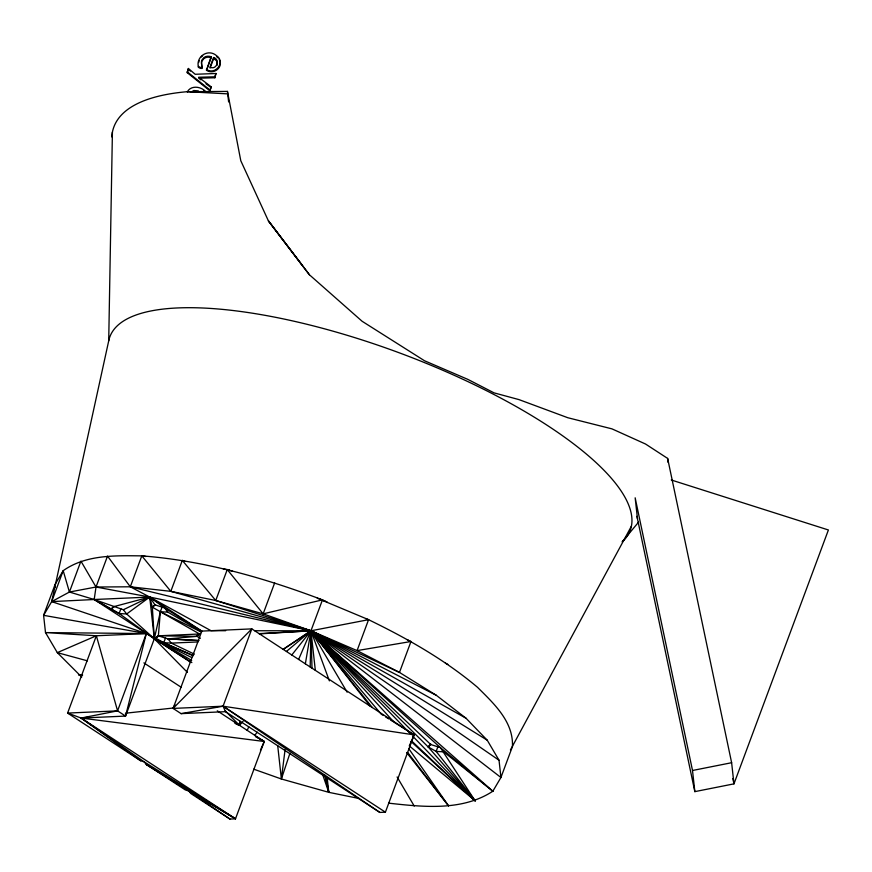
<?xml version="1.0" encoding="UTF-8"?>
<svg xmlns="http://www.w3.org/2000/svg" width="872" height="872" viewBox="0 0 872 872"><rect width="100%" height="100%" fill="white"/><g stroke="black" fill="none" stroke-linecap="round" stroke-linejoin="round"><path stroke-width="1.31" d="M81.717 677.064L57.323 652.638L45.508 632.592L43.6 615.327L51.688 601.615L108.717 340.854L112.412 132.13M636.952 516.333L694.842 791.634L733.962 783.863L731.63 762.717L667.636 458.421L645.52 444.012L611.981 428.871L567.825 417.732L519.004 399.616L494.053 392.869L467.828 379.375L424.533 360.768L362.12 321.278L309.397 274.756L268.391 220.845L240.792 160.742L227.461 91.418L187.284 91.691A346.991 107.289 20.4 0 0 111.79 136.915M310.181 666.993L310.955 630.794L322.466 599.871C264.369 577.874 203.972 560.62 141.809 555.867C115.126 555.617 86.023 554.538 63.187 570.68L55.099 584.404L43.6 615.327L146.333 633.552L125.557 716.086L81.14 718.048L67.602 713.078L96.367 635.764L146.333 633.552L117.567 710.865L81.14 718.048L140.621 760.744L144.262 761.91L235.495 818.808L264.249 741.494L217.281 710.822M235.909 723.902L239.462 725.308L239.669 721.329M162.116 606.967L160.35 611.719L158.366 635.819L154.322 638.762L125.557 716.086L117.567 710.865L67.602 713.078L140.621 760.744M359.188 798.523L328.788 792.332L281.383 778.99L285.068 749.669M637.497 518.949L635.165 497.814L692.51 770.488L694.842 791.634M305.353 663.832L310.955 630.794L368.573 619.687C407.093 638.413 444.666 659.581 477.507 687.299C493.737 703.497 513.641 721.591 512.442 746.574L500.931 777.497L492.844 791.22C462.225 811.298 423.225 806.982 388.574 803.156M243.016 721.449L239.462 725.308L234.851 722.844L239.462 725.308L240.181 721.362M190.826 662.36L94.198 599.511L96.007 587.019L107.518 556.096L130.31 586.791L149.712 597.058L152.338 607.206L160.35 611.719L154.322 638.762L187.436 672.421M217.106 65.313L216.943 61.193L213.673 58.479L213.564 57.519C220.583 59.394 216.616 70.534 209.989 67.155L213.564 57.519M198.653 62.512L199.198 60.637M253.708 769.169L281.383 778.99L289.929 753.299M215.994 73.499L214.763 76.812L198.653 77.248L211.068 86.742L209.989 90.895L187.262 72.703L188.385 68.474L195.197 74.284L215.994 73.499L214.872 77.772L198.762 78.197L200.833 79.788M187.262 72.703L188.385 68.474M211.188 57.694L211.089 56.735C208.081 55.59 204.168 56.222 202.544 59.252C199.274 61.89 205.094 70.632 198.402 66.425L198.5 67.384C205.203 71.591 199.383 62.849 202.642 60.212C204.266 57.181 208.19 56.549 211.188 57.694L206.501 70.305C213.695 75.112 223.821 67.209 219.199 59.361M206.501 70.305L211.089 56.735M210.087 68.114L213.673 58.479M209.989 90.895L211.068 86.742M191.873 662.6L154.322 638.762L126.68 613.975L123.344 609.735L94.198 599.511L69.422 592.034L80.922 561.11L96.007 587.019L149.712 597.058L310.955 630.794L357.073 650.61L399.474 672.432L436.327 695.311L466.008 718.223L487.219 740.186L499.035 760.242L500.931 777.497L310.955 630.794L263.148 613.844L215.744 600.503L170.814 591.347L130.31 586.791L96.007 587.019L69.422 592.034L51.688 601.615L146.333 633.552L45.508 632.592L96.367 635.764L117.567 710.865M191.687 660.409L154.322 638.762L119.126 613.539L120.892 608.787M145.755 556.5L141.809 555.867L130.31 586.791L310.955 630.794L399.474 672.432L410.985 641.509L407.322 639.786M436.327 695.311L310.955 630.794L170.814 591.347L182.313 560.423L184.777 561.121M193.54 655.7L163.762 642.686L165.538 637.923M197.868 633.966L196.985 636.353L167.98 638.882L158.366 635.819L154.322 638.762L191.687 657.543M409.262 745.952L414.156 734.867L223.058 706.211L173.092 708.413L201.857 631.099L251.823 628.886L414.156 734.867L385.402 812.181L379.854 812.432L225.499 711.672L223.058 706.211L251.823 628.886L173.092 708.413L181.082 713.634L225.499 711.672M466.008 718.223L310.955 630.794L215.744 600.503L227.254 569.569L232.399 571.215M223.308 568.936L227.254 569.569L263.148 613.844L274.658 582.921M317.31 598.236L368.573 619.687L357.073 650.61L410.985 641.509M437.962 746.519L436.142 751.402L475.12 800.79L409.666 746.192M247.223 730.376L248.782 726.758M298.616 659.439L310.955 630.794L487.219 740.186M260.445 750.105L264.249 741.494L255.561 736.317M173.092 708.413L174.934 704.816M631.393 526.197L510.414 750.007M187.295 91.876C190.859 85.184 200.538 86.383 205.236 91.102M291.793 654.981L310.955 630.794L499.035 760.242M254.766 735.303L257.262 732.153M638.522 522.219L622.15 541.883A277.59 85.838 20.4 0 0 414.265 358.534A277.59 85.838 20.4 0 0 108.717 340.854M254.657 630.739L310.955 630.794L440.36 747.598L475.12 800.79L428.141 746.89L430.768 743.936M201.29 56.974L202.675 55.666M190.587 92.378L193.878 90.514L198.358 90.939M192.57 655.395L154.322 638.762L152.338 607.206L154.954 604.852L164.557 607.915L201.912 631.339M199.59 633.999L196.985 636.353L158.366 635.819L199.59 633.999L160.35 611.719L167.893 612.155L201.683 631.611M259.464 633.879L310.955 630.794L428.141 746.89L430.746 744.535L440.36 747.598L492.844 791.22L310.955 630.794L259.082 633.628M286.408 651.471L310.955 630.794L430.746 744.535M114.297 606.498L111.115 609.027L94.198 599.511L51.688 601.615L63.187 570.68L69.422 592.034M152.338 607.206L155.521 604.678M158.933 635.644L155.761 638.173L163.762 642.686L171.315 643.122L197.911 641.945M200.157 633.824L196.985 636.353L200.418 638.282M201.857 631.099L149.712 597.058L126.68 613.975L119.126 613.539L94.198 599.511L149.712 597.058L211.024 630.696L225.652 630.707M414.156 734.867L394.046 722.223L310.955 630.794L283.193 649.368L310.955 630.794L409.851 733.199M123.344 609.735L149.712 597.058L164.557 607.915L167.893 612.155M96.367 635.764L57.323 652.638L87.451 660.845M192.734 91.854L198.467 91.898M154.954 604.852L149.712 597.058L113.731 606.672L111.115 609.027L119.126 613.539M263.148 613.844L322.466 599.871L327.251 602.127M692.51 770.488L731.63 762.717M181.082 713.634L223.058 706.211L385.402 812.181M89.195 717.166L81.14 718.048L144.262 761.91L146.234 764.417L185.267 789.89L188.908 791.046L235.495 818.808L229.946 819.059L190.881 793.553L188.908 791.046L146.234 764.417L235.495 818.808L81.14 718.048L264.249 741.494L255.42 736.491M125.426 713.22L173.746 707.966M187.284 91.691L227.418 93.849M194.445 654.174L171.315 643.122L167.98 638.882L198.38 640.506M167.98 638.882L199.034 640.56M82.382 675.647L78.535 674.612L82.578 674.939M78.535 674.612L82.502 675.397M319.904 599.151L324.875 601.102M206.392 69.346C215.449 75.668 225.87 61.825 216.474 55.612C207.95 48.243 195.47 56.865 198.5 67.384M671.255 479.982L828.4 529.98L733.962 783.863L732.84 778.543M227.254 569.569L229.761 570.462M366.087 618.804L368.573 619.687M163.762 642.686L154.322 638.762L149.712 597.058M160.35 611.719L201.388 632.113M445.428 663.134L447.827 664.377M428.141 746.89L436.142 751.402L443.695 751.838L492.844 791.22M383.331 715.487L381.195 714.146L310.955 630.794L312.002 668.181M385.478 716.839L388.694 718.855M390.841 720.207L392.978 721.547M143.88 662.905L181.245 687.299M223.058 706.211L379.854 812.432M188.908 791.046L229.946 819.059M205.999 83.745L211.177 87.691M187.164 71.744L209.88 89.936M188.483 69.422L190.434 71.09M216.583 56.571L218.065 57.857M203.863 90.775L205.345 92.061M410.985 741.429L475.12 800.79L412.5 735.946M411.562 740.873L475.12 800.79M225.27 710.887L239.462 725.308M182.313 560.423L215.744 600.503M141.809 555.867L170.814 591.347M315.326 670.339L310.955 630.794L372.29 707.53M329.376 680.879L310.955 630.794L370.208 706.178M406.625 752.503L448.524 805.804L408.881 748.819M407.682 752.482L448.524 805.804M302.54 265.709L268.391 220.845L309.397 274.756M310.955 630.794L347.132 692.183M397.098 776.963L414.233 806.044M322.618 774.532L328.788 792.332L327.142 777.432M324.798 775.088L328.788 792.332L325.768 776.287M667.636 458.421L668.072 462.389M227.461 91.418L228.628 101.937M214.763 76.812L214.872 77.772M277.71 745.734L281.383 778.99M201.999 67.373L202.042 68.507M55.099 584.404L55.394 587.052"/></g></svg>
